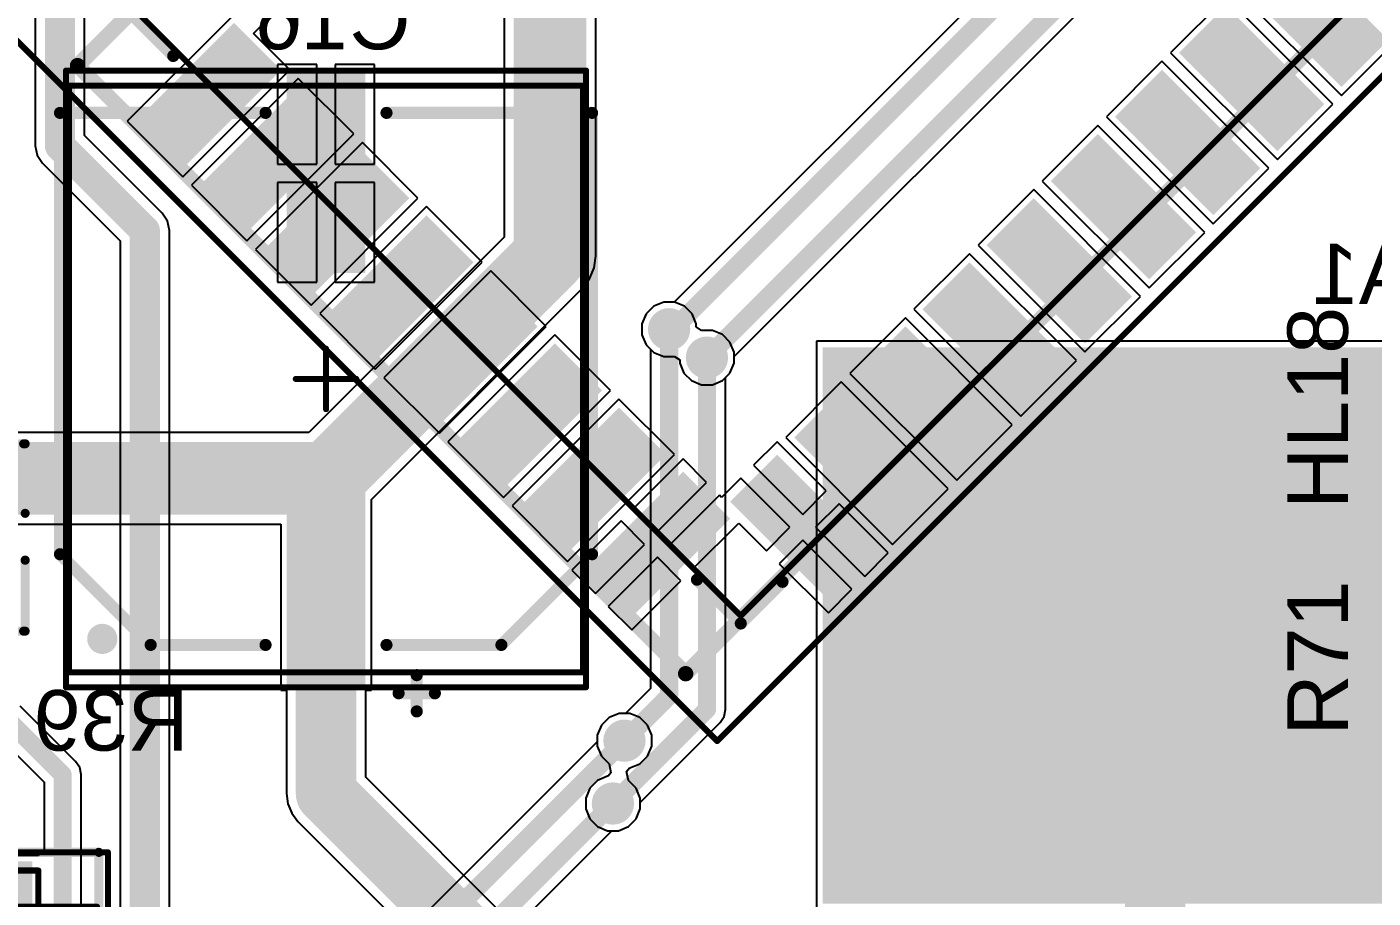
# Model space of a CAD drawing. Header units: millimetres. Extents: x 95 to 305, y 96 to 295.
# Drawn here: x 253.65 to 275.92, y 194.06 to 208.47 of the extents above; entities that cross this region are included whole.
import ezdxf

# ---------------------------------------------------------------- set-up
doc = ezdxf.new("R2010")
doc.units = ezdxf.units.MM
for name, color, linetype in [('BottomLayer', 5, 'Continuous'), ('BottomOverlay', 54, 'Continuous'), ('BottomPaste', 16, 'Continuous'), ('BottomSolder', 6, 'Continuous'), ('Mechanical1', 6, 'Continuous'), ('Mechanical11', 56, 'Continuous'), ('Mechanical15', 56, 'Continuous'), ('TopLayer', 1, 'Continuous'), ('TopOverlay', 2, 'Continuous'), ('TopPaste', 8, 'Continuous'), ('TopSolder', 216, 'Continuous'), ('ViaHoleLayer', 16, 'Continuous')]:
    doc.layers.add(name, color=color, linetype=linetype)
doc.styles.add('Arial', font='arial.ttf', dxfattribs={"height": 0.2})

# ---------------------------------------------------------------- blocks, each defined once
blk = doc.blocks.new('SOT_23_3_B_51')
at = {"layer": 'BottomLayer'}
for points in [[(-0.583, 1.307), (-0.583, 0.507), (-1.483, 0.507), (-1.483, 1.307)], [(1.367, 0.357), (1.367, -0.443), (0.567, -0.443), (0.567, 0.357)], [(-0.583, -0.593), (-0.583, -1.393), (-1.483, -1.393), (-1.483, -0.593)]]:
    blk.add_hatch(color=5, dxfattribs=at).paths.add_polyline_path(points)
at = {"layer": 'BottomPaste'}
for points in [[(-0.583, 1.307), (-0.583, 0.507), (-1.483, 0.507), (-1.483, 1.307)], [(1.367, 0.357), (1.367, -0.443), (0.567, -0.443), (0.567, 0.357)], [(-0.583, -0.593), (-0.583, -1.393), (-1.483, -1.393), (-1.483, -0.593)]]:
    blk.add_hatch(color=16, dxfattribs=at).paths.add_polyline_path(points)
at = {"layer": 'BottomSolder'}
for points in [[(-0.533, 1.357), (-0.533, 0.457), (-1.533, 0.457), (-1.533, 1.357)], [(1.417, 0.407), (1.417, -0.493), (0.517, -0.493), (0.517, 0.407)], [(-0.533, -0.543), (-0.533, -1.443), (-1.533, -1.443), (-1.533, -0.543)]]:
    blk.add_hatch(color=6, dxfattribs=at).paths.add_polyline_path(points)
at = {"layer": 'BottomOverlay', "const_width": 0.15}
for points in [[(-1.683, 1.507), (1.567, 1.507)], [(-1.683, 1.507), (-1.683, -1.593)], [(1.567, 1.507), (1.567, -1.593)], [(-1.683, -1.593), (1.567, -1.593)]]:
    blk.add_lwpolyline(points, dxfattribs=at)
at = {"layer": 'BottomOverlay'}
for points, const_width in [([(-1.72, 1.507, 1), (-1.645, 1.507, 1)], 0.075), ([(-1.72, 1.507, 1), (-1.645, 1.507, 1)], 0.075), ([(1.529, 1.507, 1), (1.605, 1.507, 1)], 0.075), ([(1.529, 1.507, 1), (1.605, 1.507, 1)], 0.075), ([(-1.72, -1.593, 1), (-1.645, -1.593, 1)], 0.075), ([(-1.72, -1.593, 1), (-1.645, -1.593, 1)], 0.075), ([(1.529, -1.593, 1), (1.605, -1.593, 1)], 0.075), ([(1.529, -1.593, 1), (1.605, -1.593, 1)], 0.075), ([(-0.933, -2.043, 1), (-1.133, -2.043, 1)], 0.2), ([(-1.183, -2.043, 1), (-1.083, -2.043, 1)], 0.1), ([(-0.983, -2.043, 1), (-0.883, -2.043, 1)], 0.1)]:
    blk.add_lwpolyline(points, format="xyb", close=True, dxfattribs=dict(at, const_width=const_width))
at = {"layer": 'Mechanical11', "const_width": 0.1}
for points in [[(-1.333, 1.477), (-1.333, 0.357)], [(-1.333, 1.477), (0.667, 1.477)], [(-0.733, 1.477), (-0.733, -1.563)], [(0.667, 1.477), (0.667, -1.563)], [(0.667, 0.507), (1.267, 0.507)], [(1.267, 0.507), (1.267, -0.593)], [(-1.333, 0.357), (-0.733, 0.357)], [(-1.333, -0.443), (-0.733, -0.443)], [(-1.333, -0.443), (-1.333, -1.563)], [(0.667, -0.593), (1.267, -0.593)], [(-1.333, -1.563), (0.667, -1.563)]]:
    blk.add_lwpolyline(points, dxfattribs=at)
at = {"layer": 'Mechanical11', "const_width": 0.05}
for points in [[(-1.358, 1.477, 1), (-1.308, 1.477, 1)], [(-1.358, 1.477, 1), (-1.308, 1.477, 1)], [(-0.758, 1.477, 1), (-0.708, 1.477, 1)], [(0.642, 1.477, 1), (0.692, 1.477, 1)], [(0.642, 1.477, 1), (0.692, 1.477, 1)], [(0.642, 0.507, 1), (0.692, 0.507, 1)], [(1.242, 0.507, 1), (1.292, 0.507, 1)], [(1.242, 0.507, 1), (1.292, 0.507, 1)], [(-1.358, 0.357, 1), (-1.308, 0.357, 1)], [(-1.358, 0.357, 1), (-1.308, 0.357, 1)], [(-0.758, 0.357, 1), (-0.708, 0.357, 1)], [(-1.358, -0.443, 1), (-1.308, -0.443, 1)], [(-1.358, -0.443, 1), (-1.308, -0.443, 1)], [(-0.758, -0.443, 1), (-0.708, -0.443, 1)], [(0.642, -0.593, 1), (0.692, -0.593, 1)], [(1.242, -0.593, 1), (1.292, -0.593, 1)], [(1.242, -0.593, 1), (1.292, -0.593, 1)], [(-1.358, -1.563, 1), (-1.308, -1.563, 1)], [(-1.358, -1.563, 1), (-1.308, -1.563, 1)], [(-0.758, -1.563, 1), (-0.708, -1.563, 1)], [(0.642, -1.563, 1), (0.692, -1.563, 1)], [(0.642, -1.563, 1), (0.692, -1.563, 1)]]:
    blk.add_lwpolyline(points, format="xyb", close=True, dxfattribs=at)
at = {"layer": 'Mechanical15', "const_width": 0.1}
for points in [[(-1.684, 1.657), (-1.684, -1.743)], [(-1.684, 1.657), (1.567, 1.657)], [(1.567, 1.657), (1.567, -1.743)], [(-0.033, 0.257), (-0.033, -0.043)], [(-0.333, -0.043), (-0.033, -0.043)], [(-0.033, -0.043), (0.267, -0.043)], [(-0.033, -0.043), (-0.033, -0.343)], [(-1.684, -1.743), (1.567, -1.743)]]:
    blk.add_lwpolyline(points, dxfattribs=at)
at = {"layer": 'Mechanical15', "const_width": 0.05}
for points in [[(-1.709, 1.657, 1), (-1.659, 1.657, 1)], [(-1.709, 1.657, 1), (-1.659, 1.657, 1)], [(1.542, 1.657, 1), (1.592, 1.657, 1)], [(1.542, 1.657, 1), (1.592, 1.657, 1)], [(-0.058, 0.257, 1), (-0.008, 0.257, 1)], [(-0.358, -0.043, 1), (-0.308, -0.043, 1)], [(-0.058, -0.043, 1), (-0.008, -0.043, 1)], [(-0.058, -0.043, 1), (-0.008, -0.043, 1)], [(-0.058, -0.043, 1), (-0.008, -0.043, 1)], [(-0.058, -0.043, 1), (-0.008, -0.043, 1)], [(0.242, -0.043, 1), (0.292, -0.043, 1)], [(-0.058, -0.343, 1), (-0.008, -0.343, 1)], [(-1.709, -1.743, 1), (-1.659, -1.743, 1)], [(-1.709, -1.743, 1), (-1.659, -1.743, 1)], [(1.542, -1.743, 1), (1.592, -1.743, 1)], [(1.542, -1.743, 1), (1.592, -1.743, 1)]]:
    blk.add_lwpolyline(points, format="xyb", close=True, dxfattribs=at)
blk = doc.blocks.new('TO263_5L_B_154')
at = {"layer": 'BottomLayer'}
for points in [[(-3.724, 7.514), (-2.674, 7.514), (-2.674, 5.014), (-3.724, 5.014)], [(-2.024, 7.514), (-0.974, 7.514), (-0.974, 5.014), (-2.024, 5.014)], [(-0.324, 7.514), (0.726, 7.514), (0.726, 5.014), (-0.324, 5.014)], [(1.376, 7.514), (2.426, 7.514), (2.426, 5.014), (1.376, 5.014)], [(3.076, 7.514), (4.126, 7.514), (4.126, 5.014), (3.076, 5.014)], [(-5.249, 0.914), (5.651, 0.914), (5.651, -8.186), (-5.249, -8.186)]]:
    blk.add_hatch(color=5, dxfattribs=at).paths.add_polyline_path(points)
at = {"layer": 'BottomPaste'}
for points in [[(-3.724, 7.514), (-2.674, 7.514), (-2.674, 5.014), (-3.724, 5.014)], [(-2.024, 7.514), (-0.974, 7.514), (-0.974, 5.014), (-2.024, 5.014)], [(-0.324, 7.514), (0.726, 7.514), (0.726, 5.014), (-0.324, 5.014)], [(1.376, 7.514), (2.426, 7.514), (2.426, 5.014), (1.376, 5.014)], [(3.076, 7.514), (4.126, 7.514), (4.126, 5.014), (3.076, 5.014)], [(-5.249, 0.914), (5.651, 0.914), (5.651, -8.186), (-5.249, -8.186)]]:
    blk.add_hatch(color=16, dxfattribs=at).paths.add_polyline_path(points)
at = {"layer": 'BottomSolder'}
for points in [[(-3.774, 7.564), (-2.624, 7.564), (-2.624, 4.964), (-3.774, 4.964)], [(-2.074, 7.564), (-0.924, 7.564), (-0.924, 4.964), (-2.074, 4.964)], [(-0.374, 7.564), (0.776, 7.564), (0.776, 4.964), (-0.374, 4.964)], [(1.326, 7.564), (2.476, 7.564), (2.476, 4.964), (1.326, 4.964)], [(3.026, 7.564), (4.176, 7.564), (4.176, 4.964), (3.026, 4.964)], [(-5.299, 0.964), (5.701, 0.964), (5.701, -8.236), (-5.299, -8.236)]]:
    blk.add_hatch(color=6, dxfattribs=at).paths.add_polyline_path(points)
blk = doc.blocks.new('CAP0805_B_159')
at = {"layer": 'BottomLayer'}
for points in [[(-1.379, 0.693), (-0.479, 0.693), (-0.479, -0.704), (-1.379, -0.704)], [(0.481, 0.693), (1.381, 0.693), (1.381, -0.704), (0.481, -0.704)]]:
    blk.add_hatch(color=5, dxfattribs=at).paths.add_polyline_path(points)
at = {"layer": 'BottomPaste'}
for points in [[(-1.379, 0.693), (-0.479, 0.693), (-0.479, -0.704), (-1.379, -0.704)], [(0.481, 0.693), (1.381, 0.693), (1.381, -0.704), (0.481, -0.704)]]:
    blk.add_hatch(color=16, dxfattribs=at).paths.add_polyline_path(points)
at = {"layer": 'BottomSolder'}
for points in [[(-1.429, 0.743), (-0.429, 0.743), (-0.429, -0.754), (-1.429, -0.754)], [(0.431, 0.743), (1.431, 0.743), (1.431, -0.754), (0.431, -0.754)]]:
    blk.add_hatch(color=6, dxfattribs=at).paths.add_polyline_path(points)
at = {"layer": 'BottomOverlay', "const_width": 0.15}
for points in [[(-1.55, 0.875), (-0.375, 0.875)], [(-1.55, 0.85), (-1.55, -0.85)], [(0.375, 0.875), (1.55, 0.875)], [(1.55, 0.85), (1.55, -0.85)], [(-1.55, -0.875), (-0.375, -0.875)], [(0.4, -0.875), (1.55, -0.875)]]:
    blk.add_lwpolyline(points, dxfattribs=at)
at = {"layer": 'BottomOverlay', "const_width": 0.075}
for points in [[(-1.587, 0.875, 1), (-1.512, 0.875, 1)], [(-1.587, 0.85, 1), (-1.512, 0.85, 1)], [(-0.413, 0.875, 1), (-0.337, 0.875, 1)], [(0.337, 0.875, 1), (0.413, 0.875, 1)], [(1.512, 0.875, 1), (1.587, 0.875, 1)], [(1.512, 0.85, 1), (1.587, 0.85, 1)], [(-1.587, -0.85, 1), (-1.512, -0.85, 1)], [(-1.587, -0.875, 1), (-1.512, -0.875, 1)], [(-0.413, -0.875, 1), (-0.337, -0.875, 1)], [(0.362, -0.875, 1), (0.437, -0.875, 1)], [(1.512, -0.85, 1), (1.587, -0.85, 1)], [(1.512, -0.875, 1), (1.587, -0.875, 1)]]:
    blk.add_lwpolyline(points, format="xyb", close=True, dxfattribs=at)
blk = doc.blocks.new('D8C3_2H12_B_183')
at = {"layer": 'BottomLayer'}
for points in [[(-1.8, 0.6), (-1.8, -0.6), (-5, -0.6), (-5, 0.6)], [(5, 0.6), (5, -0.6), (1.8, -0.6), (1.8, 0.6)]]:
    blk.add_hatch(color=5, dxfattribs=at).paths.add_polyline_path(points)
at = {"layer": 'BottomPaste'}
for points in [[(-1.8, 0.6), (-1.8, -0.6), (-5, -0.6), (-5, 0.6)], [(5, 0.6), (5, -0.6), (1.8, -0.6), (1.8, 0.6)]]:
    blk.add_hatch(color=16, dxfattribs=at).paths.add_polyline_path(points)
at = {"layer": 'BottomSolder'}
for points in [[(-1.75, 0.65), (-1.75, -0.65), (-5.05, -0.65), (-5.05, 0.65)], [(5.05, 0.65), (5.05, -0.65), (1.75, -0.65), (1.75, 0.65)]]:
    blk.add_hatch(color=6, dxfattribs=at).paths.add_polyline_path(points)
at = {"layer": 'Mechanical1'}
h = blk.add_hatch(color=6, dxfattribs=at)
edge = h.paths.add_edge_path()
edge.add_arc((-4.3, 3.7), 0.25, 0, 360)
at = {"layer": 'BottomOverlay', "const_width": 0.2}
for points in [[(-2.9, 4.4), (-4.4, 2.9)], [(-2.9, 4.4), (4.4, 4.4)], [(4.4, 4.4), (4.4, 1)], [(-4.4, 2.9), (-4.4, 1)], [(-5.2, -1.2), (-5.2, -1.8)], [(-4.4, -1), (-4.4, -2.9)], [(4.4, -1), (4.4, -4.4)], [(-5.5, -1.5), (-4.9, -1.5)], [(-4.4, -2.9), (-2.9, -4.4)], [(-2.9, -4.4), (4.4, -4.4)]]:
    blk.add_lwpolyline(points, dxfattribs=at)
at = {"layer": 'BottomOverlay', "const_width": 0.1}
for points in [[(-2.95, 4.4, 1), (-2.85, 4.4, 1)], [(-2.95, 4.4, 1), (-2.85, 4.4, 1)], [(4.35, 4.4, 1), (4.45, 4.4, 1)], [(4.35, 4.4, 1), (4.45, 4.4, 1)], [(-4.45, 2.9, 1), (-4.35, 2.9, 1)], [(-4.45, 2.9, 1), (-4.35, 2.9, 1)], [(-4.45, 1, 1), (-4.35, 1, 1)], [(4.35, 1, 1), (4.45, 1, 1)], [(-5.25, -1.2, 1), (-5.15, -1.2, 1)], [(-4.45, -1, 1), (-4.35, -1, 1)], [(4.35, -1, 1), (4.45, -1, 1)], [(-5.55, -1.5, 1), (-5.45, -1.5, 1)], [(-4.95, -1.5, 1), (-4.85, -1.5, 1)], [(-5.25, -1.8, 1), (-5.15, -1.8, 1)], [(-4.45, -2.9, 1), (-4.35, -2.9, 1)], [(-4.45, -2.9, 1), (-4.35, -2.9, 1)], [(-2.95, -4.4, 1), (-2.85, -4.4, 1)], [(-2.95, -4.4, 1), (-2.85, -4.4, 1)], [(4.35, -4.4, 1), (4.45, -4.4, 1)], [(4.35, -4.4, 1), (4.45, -4.4, 1)]]:
    blk.add_lwpolyline(points, format="xyb", close=True, dxfattribs=at)
at = {"layer": 'Mechanical1', "const_width": 0.1}
for points in [[(-4.852, 4.25), (-4.852, -4.25)], [(-4.852, 4.25), (4.848, 4.25)], [(4.848, 4.25), (4.848, -4.25)], [(-4.852, -4.25), (4.848, -4.25)]]:
    blk.add_lwpolyline(points, dxfattribs=at)
at = {"layer": 'Mechanical1', "const_width": 0.05}
for points in [[(-4.877, 4.25, 1), (-4.827, 4.25, 1)], [(-4.877, 4.25, 1), (-4.827, 4.25, 1)], [(4.823, 4.25, 1), (4.873, 4.25, 1)], [(4.823, 4.25, 1), (4.873, 4.25, 1)], [(-4.877, -4.25, 1), (-4.827, -4.25, 1)], [(-4.877, -4.25, 1), (-4.827, -4.25, 1)], [(4.823, -4.25, 1), (4.873, -4.25, 1)], [(4.823, -4.25, 1), (4.873, -4.25, 1)]]:
    blk.add_lwpolyline(points, format="xyb", close=True, dxfattribs=at)
at = {"layer": 'Mechanical15', "const_width": 0.1}
for points in [[(-5.1, 4.3), (5.1, 4.3)], [(-5.1, 4.3), (-5.1, -4.3)], [(5.1, 4.3), (5.1, -4.3)], [(0, 0.5), (0, -0.5)], [(-0.5, 0), (0.5, 0)], [(-5.1, -4.3), (5.1, -4.3)]]:
    blk.add_lwpolyline(points, dxfattribs=at)
at = {"layer": 'Mechanical15', "const_width": 0.05}
for points in [[(-5.125, 4.3, 1), (-5.075, 4.3, 1)], [(-5.125, 4.3, 1), (-5.075, 4.3, 1)], [(5.075, 4.3, 1), (5.125, 4.3, 1)], [(5.075, 4.3, 1), (5.125, 4.3, 1)], [(-0.025, 0.5, 1), (0.025, 0.5, 1)], [(-0.525, 0, 1), (-0.475, 0, 1)], [(0.475, 0, 1), (0.525, 0, 1)], [(-0.025, -0.5, 1), (0.025, -0.5, 1)], [(-5.125, -4.3, 1), (-5.075, -4.3, 1)], [(-5.125, -4.3, 1), (-5.075, -4.3, 1)], [(5.075, -4.3, 1), (5.125, -4.3, 1)], [(5.075, -4.3, 1), (5.125, -4.3, 1)]]:
    blk.add_lwpolyline(points, format="xyb", close=True, dxfattribs=at)
blk = doc.blocks.new('HC_05_197')
at = {"layer": 'TopLayer'}
for points in [[(7.714, 1.287), (7.714, 0.287), (5.514, 0.287), (5.514, 1.287)], [(7.714, -0.213), (7.714, -1.213), (5.514, -1.213), (5.514, -0.213)], [(7.714, -1.713), (7.714, -2.713), (5.514, -2.713), (5.514, -1.713)], [(7.714, -3.213), (7.714, -4.213), (5.514, -4.213), (5.514, -3.213)], [(7.714, -4.713), (7.714, -5.713), (5.514, -5.713), (5.514, -4.713)], [(7.714, -6.213), (7.714, -7.213), (5.514, -7.213), (5.514, -6.213)], [(7.714, -7.713), (7.714, -8.713), (5.514, -8.713), (5.514, -7.713)], [(7.714, -9.213), (7.714, -10.213), (5.514, -10.213), (5.514, -9.213)], [(7.714, -10.713), (7.714, -11.713), (5.514, -11.713), (5.514, -10.713)], [(-4.886, -14.213), (-5.886, -14.213), (-5.886, -12.013), (-4.886, -12.013)], [(-3.386, -14.213), (-4.386, -14.213), (-4.386, -12.013), (-3.386, -12.013)], [(-1.886, -14.213), (-2.886, -14.213), (-2.886, -12.013), (-1.886, -12.013)], [(-0.386, -14.213), (-1.386, -14.213), (-1.386, -12.013), (-0.386, -12.013)], [(1.114, -14.213), (0.114, -14.213), (0.114, -12.013), (1.114, -12.013)], [(2.614, -14.213), (1.614, -14.213), (1.614, -12.013), (2.614, -12.013)], [(4.114, -14.213), (3.114, -14.213), (3.114, -12.013), (4.114, -12.013)], [(5.614, -14.213), (4.614, -14.213), (4.614, -12.013), (5.614, -12.013)]]:
    blk.add_hatch(color=1, dxfattribs=at).paths.add_polyline_path(points)
at = {"layer": 'TopPaste'}
for points in [[(7.714, 1.287), (7.714, 0.287), (5.514, 0.287), (5.514, 1.287)], [(7.714, -0.213), (7.714, -1.213), (5.514, -1.213), (5.514, -0.213)], [(7.714, -1.713), (7.714, -2.713), (5.514, -2.713), (5.514, -1.713)], [(7.714, -3.213), (7.714, -4.213), (5.514, -4.213), (5.514, -3.213)], [(7.714, -4.713), (7.714, -5.713), (5.514, -5.713), (5.514, -4.713)], [(7.714, -6.213), (7.714, -7.213), (5.514, -7.213), (5.514, -6.213)], [(7.714, -7.713), (7.714, -8.713), (5.514, -8.713), (5.514, -7.713)], [(7.714, -9.213), (7.714, -10.213), (5.514, -10.213), (5.514, -9.213)], [(7.714, -10.713), (7.714, -11.713), (5.514, -11.713), (5.514, -10.713)], [(-4.886, -14.213), (-5.886, -14.213), (-5.886, -12.013), (-4.886, -12.013)], [(-3.386, -14.213), (-4.386, -14.213), (-4.386, -12.013), (-3.386, -12.013)], [(-1.886, -14.213), (-2.886, -14.213), (-2.886, -12.013), (-1.886, -12.013)], [(-0.386, -14.213), (-1.386, -14.213), (-1.386, -12.013), (-0.386, -12.013)], [(1.114, -14.213), (0.114, -14.213), (0.114, -12.013), (1.114, -12.013)], [(2.614, -14.213), (1.614, -14.213), (1.614, -12.013), (2.614, -12.013)], [(4.114, -14.213), (3.114, -14.213), (3.114, -12.013), (4.114, -12.013)], [(5.614, -14.213), (4.614, -14.213), (4.614, -12.013), (5.614, -12.013)]]:
    blk.add_hatch(color=8, dxfattribs=at).paths.add_polyline_path(points)
at = {"layer": 'TopSolder'}
for points in [[(7.764, 1.337), (7.764, 0.237), (5.464, 0.237), (5.464, 1.337)], [(7.764, -0.163), (7.764, -1.263), (5.464, -1.263), (5.464, -0.163)], [(7.764, -1.663), (7.764, -2.763), (5.464, -2.763), (5.464, -1.663)], [(7.764, -3.163), (7.764, -4.263), (5.464, -4.263), (5.464, -3.163)], [(7.764, -4.663), (7.764, -5.763), (5.464, -5.763), (5.464, -4.663)], [(7.764, -6.163), (7.764, -7.263), (5.464, -7.263), (5.464, -6.163)], [(7.764, -7.663), (7.764, -8.763), (5.464, -8.763), (5.464, -7.663)], [(7.764, -9.163), (7.764, -10.263), (5.464, -10.263), (5.464, -9.163)], [(7.764, -10.663), (7.764, -11.763), (5.464, -11.763), (5.464, -10.663)], [(-4.836, -14.263), (-5.936, -14.263), (-5.936, -11.963), (-4.836, -11.963)], [(-3.336, -14.263), (-4.436, -14.263), (-4.436, -11.963), (-3.336, -11.963)], [(-1.836, -14.263), (-2.936, -14.263), (-2.936, -11.963), (-1.836, -11.963)], [(-0.336, -14.263), (-1.436, -14.263), (-1.436, -11.963), (-0.336, -11.963)], [(1.164, -14.263), (0.064, -14.263), (0.064, -11.963), (1.164, -11.963)], [(2.664, -14.263), (1.564, -14.263), (1.564, -11.963), (2.664, -11.963)], [(4.164, -14.263), (3.064, -14.263), (3.064, -11.963), (4.164, -11.963)], [(5.664, -14.263), (4.564, -14.263), (4.564, -11.963), (5.664, -11.963)]]:
    blk.add_hatch(color=216, dxfattribs=at).paths.add_polyline_path(points)
at = {"layer": 'Mechanical1', "const_width": 0.1}
for points in [[(6.924, -12.973), (6.924, 15.037)], [(-7.096, -12.973), (6.924, -12.973)]]:
    blk.add_lwpolyline(points, dxfattribs=at)
at = {"layer": 'Mechanical1', "const_width": 0.05}
blk.add_lwpolyline([(6.899, -12.973, 1), (6.949, -12.973, 1)], format="xyb", close=True, dxfattribs=at)
blk.add_lwpolyline([(6.899, -12.973, 1), (6.949, -12.973, 1)], format="xyb", close=True, dxfattribs=at)
at = {"layer": 'Mechanical11', "const_width": 0.254}
for points in [[(-7.267, -14.295), (-7.267, 15.042)], [(6.957, -14.295), (6.957, 15.042)], [(-7.267, -14.295), (6.957, -14.295)]]:
    blk.add_lwpolyline(points, dxfattribs=at)
at = {"layer": 'Mechanical11', "const_width": 0.127}
for points in [[(-7.331, -14.295, 1), (-7.204, -14.295, 1)], [(-7.331, -14.295, 1), (-7.204, -14.295, 1)], [(6.893, -14.295, 1), (7.02, -14.295, 1)], [(6.893, -14.295, 1), (7.02, -14.295, 1)]]:
    blk.add_lwpolyline(points, format="xyb", close=True, dxfattribs=at)
at = {"layer": 'Mechanical15', "const_width": 0.1}
for points in [[(8.114, -14.713), (8.114, 15.287)], [(-8.386, -14.713), (8.114, -14.713)]]:
    blk.add_lwpolyline(points, dxfattribs=at)
at = {"layer": 'Mechanical15', "const_width": 0.05}
blk.add_lwpolyline([(8.089, -14.713, 1), (8.139, -14.713, 1)], format="xyb", close=True, dxfattribs=at)
blk.add_lwpolyline([(8.089, -14.713, 1), (8.139, -14.713, 1)], format="xyb", close=True, dxfattribs=at)
at = {"layer": 'TopOverlay', "const_width": 0.2}
for points in [[(7.014, -13.063), (7.014, -12.088)], [(-7.186, -13.063), (-6.261, -13.063)], [(5.989, -13.063), (7.014, -13.063)]]:
    blk.add_lwpolyline(points, dxfattribs=at)
at = {"layer": 'TopOverlay', "const_width": 0.1}
for points in [[(6.964, -12.088, 1), (7.064, -12.088, 1)], [(-6.311, -13.063, 1), (-6.211, -13.063, 1)], [(5.939, -13.063, 1), (6.039, -13.063, 1)], [(6.964, -13.063, 1), (7.064, -13.063, 1)], [(6.964, -13.063, 1), (7.064, -13.063, 1)]]:
    blk.add_lwpolyline(points, format="xyb", close=True, dxfattribs=at)

msp = doc.modelspace()

# ---------------------------------------------------------------- hatches: boundary and pattern name
at = {"layer": 'BottomLayer'}
h = msp.add_hatch(color=5, dxfattribs=at)
edge = h.paths.add_edge_path()
edge.add_arc((264.274, 203.469), 0.3, 0, 360)
h = msp.add_hatch(color=5, dxfattribs=at)
edge = h.paths.add_edge_path()
edge.add_arc((264.9, 203), 0.3, 0, 360)
h = msp.add_hatch(color=5, dxfattribs=at)
edge = h.paths.add_edge_path()
edge.add_arc((263.536, 196.664), 0.3, 0, 360)
h = msp.add_hatch(color=5, dxfattribs=at)
edge = h.paths.add_edge_path()
edge.add_arc((263.345, 195.625), 0.3, 0, 360)
at = {"layer": 'BottomSolder'}
h = msp.add_hatch(color=6, dxfattribs=at)
edge = h.paths.add_edge_path()
edge.add_arc((264.274, 203.469), 0.35, 0, 360)
h = msp.add_hatch(color=6, dxfattribs=at)
edge = h.paths.add_edge_path()
edge.add_arc((264.9, 203), 0.35, 0, 360)
h = msp.add_hatch(color=6, dxfattribs=at)
edge = h.paths.add_edge_path()
edge.add_arc((263.536, 196.664), 0.35, 0, 360)
h = msp.add_hatch(color=6, dxfattribs=at)
edge = h.paths.add_edge_path()
edge.add_arc((263.345, 195.625), 0.35, 0, 360)
at = {"layer": 'TopLayer'}
h = msp.add_hatch(color=1, dxfattribs=at)
edge = h.paths.add_edge_path()
edge.add_arc((264.274, 203.469), 0.3, 0, 360)
h = msp.add_hatch(color=1, dxfattribs=at)
edge = h.paths.add_edge_path()
edge.add_arc((264.9, 203), 0.3, 0, 360)
h = msp.add_hatch(color=1, dxfattribs=at)
edge = h.paths.add_edge_path()
edge.add_arc((263.536, 196.664), 0.3, 0, 360)
h = msp.add_hatch(color=1, dxfattribs=at)
edge = h.paths.add_edge_path()
edge.add_arc((263.345, 195.625), 0.3, 0, 360)
at = {"layer": 'TopSolder'}
h = msp.add_hatch(color=216, dxfattribs=at)
edge = h.paths.add_edge_path()
edge.add_arc((264.274, 203.469), 0.35, 0, 360)
h = msp.add_hatch(color=216, dxfattribs=at)
edge = h.paths.add_edge_path()
edge.add_arc((264.9, 203), 0.35, 0, 360)
h = msp.add_hatch(color=216, dxfattribs=at)
edge = h.paths.add_edge_path()
edge.add_arc((263.536, 196.664), 0.35, 0, 360)
h = msp.add_hatch(color=216, dxfattribs=at)
edge = h.paths.add_edge_path()
edge.add_arc((263.345, 195.625), 0.35, 0, 360)
at = {"layer": 'ViaHoleLayer'}
h = msp.add_hatch(color=16, dxfattribs=at)
edge = h.paths.add_edge_path()
edge.add_arc((264.274, 203.469), 0.15, 0, 360)
h = msp.add_hatch(color=16, dxfattribs=at)
edge = h.paths.add_edge_path()
edge.add_arc((264.9, 203), 0.15, 0, 360)
h = msp.add_hatch(color=16, dxfattribs=at)
edge = h.paths.add_edge_path()
edge.add_arc((263.536, 196.664), 0.15, 0, 360)
h = msp.add_hatch(color=16, dxfattribs=at)
edge = h.paths.add_edge_path()
edge.add_arc((263.345, 195.625), 0.15, 0, 360)

# ---------------------------------------------------------------- linework, layer by layer
at = {"layer": 'BottomLayer'}
for p, q in [((261.549, 209.073), (261.549, 204.994)), ((263.062, 204.681), (263.062, 208.76)), ((258.45, 207.848), (257.8, 207.848)), ((257.8, 207.848), (257.8, 206.198)), ((258.45, 206.198), (258.45, 207.848)), ((259.4, 207.848), (258.75, 207.848)), ((258.75, 207.848), (258.75, 206.198)), ((259.4, 206.198), (259.4, 207.848)), ((257.8, 206.198), (258.45, 206.198)), ((258.75, 206.198), (259.4, 206.198)), ((258.45, 205.898), (257.8, 205.898)), ((257.8, 205.898), (257.8, 204.248)), ((258.45, 204.248), (258.45, 205.898)), ((259.4, 205.898), (258.75, 205.898)), ((258.75, 205.898), (258.75, 204.248)), ((259.4, 204.248), (259.4, 205.898)), ((261.549, 204.994), (258.316, 201.761)), ((263.036, 204.485), (263.062, 204.681)), ((263.062, 204.681), (263.062, 204.681)), ((262.96, 204.302), (263.036, 204.485)), ((257.8, 204.248), (258.45, 204.248)), ((258.75, 204.248), (259.4, 204.248)), ((262.84, 204.146), (262.96, 204.302)), ((259.35, 200.656), (262.84, 204.146)), ((262.84, 204.146), (262.84, 204.146)), ((263.893, 203.724), (263.824, 203.558)), ((264.019, 203.85), (263.893, 203.724)), ((264.185, 203.919), (264.019, 203.85)), ((264.364, 203.919), (264.185, 203.919)), ((264.529, 203.85), (264.364, 203.919)), ((264.656, 203.724), (264.529, 203.85)), ((264.724, 203.558), (264.656, 203.724)), ((263.824, 203.558), (263.824, 203.379)), ((264.724, 203.508), (264.724, 203.558)), ((264.81, 203.45), (264.724, 203.508)), ((263.824, 203.379), (263.893, 203.214)), ((264.99, 203.45), (264.81, 203.45)), ((265.155, 203.381), (264.99, 203.45)), ((265.281, 203.255), (265.155, 203.381)), ((277.914, 203.272), (266.714, 203.272)), ((266.714, 203.272), (266.714, 193.872)), ((263.893, 203.214), (263.969, 203.138)), ((263.969, 203.138), (263.969, 197.529)), ((265.35, 203.09), (265.281, 203.255)), ((265.35, 202.91), (265.35, 203.09)), ((265.281, 202.745), (265.35, 202.91)), ((265.206, 202.669), (265.281, 202.745)), ((265.206, 197.18), (265.206, 202.669)), ((258.316, 201.761), (252.853, 201.761)), ((259.35, 197.498), (259.35, 200.656)), ((252.853, 200.248), (257.85, 200.248)), ((257.85, 200.248), (257.85, 197.498)), ((257.85, 197.498), (257.944, 197.498)), ((257.944, 197.498), (257.944, 195.792)), ((259.256, 196.063), (259.256, 197.498)), ((259.256, 197.498), (259.35, 197.498)), ((263.969, 197.529), (263.553, 197.114)), ((254.459, 196.32), (253.543, 197.236)), ((263.281, 197.046), (263.154, 196.919)), ((263.446, 197.114), (263.281, 197.046)), ((263.553, 197.114), (263.446, 197.114)), ((265.116, 196.963), (265.183, 197.063)), ((265.183, 197.063), (265.206, 197.18)), ((263.154, 196.919), (263.086, 196.754)), ((263.795, 195.642), (265.116, 196.963)), ((265.116, 196.963), (265.116, 196.963)), ((253.247, 196.667), (253.937, 195.977)), ((263.086, 196.754), (263.086, 196.575)), ((263.086, 196.575), (263.154, 196.409)), ((263.154, 196.409), (263.281, 196.283)), ((254.526, 196.221), (254.459, 196.32)), ((254.549, 196.104), (254.526, 196.221)), ((263.281, 196.283), (263.313, 196.133)), ((253.937, 195.977), (253.937, 194.846)), ((254.549, 192.817), (254.549, 196.104)), ((254.549, 196.104), (254.549, 196.104)), ((263.616, 191.702), (259.256, 196.063)), ((263.09, 196.006), (262.964, 195.88)), ((263.256, 196.075), (263.09, 196.006)), ((263.264, 196.075), (263.256, 196.075)), ((263.313, 196.133), (263.264, 196.075)), ((257.944, 195.792), (257.967, 195.622)), ((262.964, 195.88), (262.895, 195.715)), ((262.895, 195.715), (262.895, 195.535)), ((257.967, 195.622), (258.032, 195.464)), ((262.895, 195.535), (262.964, 195.37)), ((263.727, 195.37), (263.795, 195.535)), ((263.795, 195.535), (263.795, 195.642)), ((258.032, 195.464), (258.136, 195.328)), ((258.136, 195.328), (262.476, 190.988)), ((262.964, 195.37), (263.09, 195.244)), ((263.6, 195.244), (263.727, 195.37)), ((263.09, 195.244), (263.256, 195.175)), ((263.256, 195.175), (263.435, 195.175)), ((263.435, 195.175), (263.6, 195.244)), ((253.937, 194.846), (253.843, 194.767)), ((253.81, 194.767), (252.743, 194.767)), ((253.843, 194.767), (253.81, 194.767))]:
    msp.add_line(p, q, dxfattribs=at)
for points, const_width in [([(262.305, 204.681), (262.305, 209.073)], 1.2), ([(258.629, 201.004), (262.305, 204.681)], 1.2), ([(264.274, 197.403), (264.274, 203.469)], 0.3), ([(264.9, 197.18), (264.9, 203)], 0.3), ([(252.853, 201.004), (258.629, 201.004)], 1.2), ([(258.6, 200.975), (258.629, 201.004)], 1), ([(258.6, 199.248), (258.6, 200.975)], 1), ([(258.6, 195.792), (258.6, 199.248)], 1), ([(272.314, 188.672), (272.314, 198.572)], 1), ([(263.536, 196.664), (264.274, 197.403)], 0.3), ([(263.345, 195.625), (264.9, 197.18)], 0.3), ([(253.327, 197.02), (254.243, 196.104)], 0.3), ([(254.243, 192.217), (254.243, 196.104)], 0.3), ([(258.6, 195.792), (263.153, 191.239)], 1)]:
    msp.add_lwpolyline(points, dxfattribs=dict(at, const_width=const_width))
for points, const_width in [([(262.005, 204.681, 1), (262.605, 204.681, 1)], 0.6), ([(262.005, 204.681, 1), (262.605, 204.681, 1)], 0.6), ([(264.199, 203.469, 1), (264.349, 203.469, 1)], 0.15), ([(264.825, 203, 1), (264.975, 203, 1)], 0.15), ([(258.329, 201.004, 1), (258.929, 201.004, 1)], 0.6), ([(258.329, 201.004, 1), (258.929, 201.004, 1)], 0.6), ([(258.379, 201.004, 1), (258.879, 201.004, 1)], 0.5), ([(258.35, 200.975, 1), (258.85, 200.975, 1)], 0.5), ([(258.35, 200.975, 1), (258.85, 200.975, 1)], 0.5), ([(258.35, 199.248, 1), (258.85, 199.248, 1)], 0.5), ([(258.35, 199.248, 1), (258.85, 199.248, 1)], 0.5), ([(272.064, 198.572, 1), (272.564, 198.572, 1)], 0.5), ([(264.199, 197.403, 1), (264.349, 197.403, 1)], 0.15), ([(264.199, 197.403, 1), (264.349, 197.403, 1)], 0.15), ([(264.825, 197.18, 1), (264.975, 197.18, 1)], 0.15), ([(264.825, 197.18, 1), (264.975, 197.18, 1)], 0.15), ([(263.461, 196.664, 1), (263.611, 196.664, 1)], 0.15), ([(254.168, 196.104, 1), (254.318, 196.104, 1)], 0.15), ([(254.168, 196.104, 1), (254.318, 196.104, 1)], 0.15), ([(258.35, 195.792, 1), (258.85, 195.792, 1)], 0.5), ([(258.35, 195.792, 1), (258.85, 195.792, 1)], 0.5), ([(263.27, 195.625, 1), (263.42, 195.625, 1)], 0.15)]:
    msp.add_lwpolyline(points, format="xyb", close=True, dxfattribs=dict(at, const_width=const_width))
at = {"layer": 'TopLayer'}
for p, q in [((272.232, 211.795), (264.356, 203.919)), ((265.35, 203.017), (273.61, 211.277)), ((253.792, 210.27), (253.792, 206.504)), ((254.608, 206.673), (254.608, 210.101)), ((273.627, 209.103), (275.395, 207.335)), ((273.486, 208.962), (272.566, 208.042)), ((275.253, 207.194), (273.486, 208.962)), ((257.045, 208.643), (255.313, 206.911)), ((257.399, 208.36), (257.753, 208.714)), ((258, 207.759), (257.399, 208.36)), ((275.395, 207.335), (276.314, 208.254)), ((272.566, 208.042), (274.334, 206.275)), ((256.232, 205.992), (258, 207.759)), ((272.425, 207.901), (271.506, 206.982)), ((274.193, 206.133), (272.425, 207.901)), ((258.141, 207.618), (256.374, 205.85)), ((259.061, 206.699), (258.141, 207.618)), ((274.334, 206.275), (275.253, 207.194)), ((255.313, 206.911), (256.232, 205.992)), ((271.364, 206.84), (270.445, 205.921)), ((273.132, 205.072), (271.364, 206.84)), ((271.506, 206.982), (273.274, 205.214)), ((255.891, 205.389), (254.608, 206.673)), ((257.293, 204.931), (259.061, 206.699)), ((253.792, 206.504), (253.792, 206.504)), ((253.792, 206.504), (253.823, 206.348)), ((259.202, 206.557), (257.434, 204.79)), ((260.121, 205.638), (259.202, 206.557)), ((253.823, 206.348), (253.912, 206.215)), ((253.912, 206.215), (255.195, 204.932)), ((273.274, 205.214), (274.193, 206.133)), ((256.374, 205.85), (257.293, 204.931)), ((270.304, 205.78), (269.384, 204.86)), ((272.071, 204.012), (270.304, 205.78)), ((270.445, 205.921), (272.213, 204.153)), ((258.354, 203.87), (260.121, 205.638)), ((260.263, 205.497), (258.495, 203.729)), ((261.182, 204.577), (260.263, 205.497)), ((255.98, 205.257), (255.891, 205.389)), ((255.891, 205.389), (255.891, 205.389)), ((256.011, 205.101), (255.98, 205.257)), ((256.011, 190.988), (256.011, 205.101)), ((272.213, 204.153), (273.132, 205.072)), ((255.195, 204.932), (255.195, 190.988)), ((269.384, 204.86), (271.152, 203.093)), ((257.434, 204.79), (258.354, 203.87)), ((269.243, 204.719), (268.324, 203.8)), ((271.011, 202.951), (269.243, 204.719)), ((259.414, 202.81), (261.182, 204.577)), ((261.323, 204.436), (259.556, 202.668)), ((262.243, 203.517), (261.323, 204.436)), ((271.152, 203.093), (272.071, 204.012)), ((258.495, 203.729), (259.414, 202.81)), ((263.893, 203.724), (263.824, 203.558)), ((264.019, 203.85), (263.893, 203.724)), ((264.185, 203.919), (264.019, 203.85)), ((264.356, 203.919), (264.185, 203.919)), ((268.324, 203.8), (270.092, 202.032)), ((260.475, 201.749), (262.243, 203.517)), ((263.824, 203.558), (263.824, 203.379)), ((268.182, 203.658), (267.263, 202.739)), ((269.95, 201.89), (268.182, 203.658)), ((262.384, 203.375), (260.616, 201.608)), ((263.303, 202.456), (262.384, 203.375)), ((263.824, 203.379), (263.893, 203.214)), ((263.893, 203.214), (264.019, 203.087)), ((264.019, 203.087), (264.185, 203.019)), ((264.185, 203.019), (264.364, 203.019)), ((264.364, 203.019), (264.45, 202.961)), ((264.45, 202.961), (264.45, 202.91)), ((264.45, 202.91), (264.519, 202.745)), ((265.281, 202.745), (265.35, 202.91)), ((265.35, 202.91), (265.35, 203.017)), ((270.092, 202.032), (271.011, 202.951)), ((259.556, 202.668), (260.475, 201.749)), ((264.519, 202.745), (264.645, 202.619)), ((264.645, 202.619), (264.81, 202.55)), ((264.99, 202.55), (265.155, 202.619)), ((265.155, 202.619), (265.281, 202.745)), ((267.263, 202.739), (269.031, 200.971)), ((261.536, 200.688), (263.303, 202.456)), ((264.81, 202.55), (264.99, 202.55)), ((267.122, 202.598), (266.202, 201.678)), ((268.889, 200.83), (267.122, 202.598)), ((263.445, 202.315), (261.677, 200.547)), ((264.364, 201.395), (263.445, 202.315)), ((269.031, 200.971), (269.95, 201.89)), ((260.616, 201.608), (261.536, 200.688)), ((266.061, 201.608), (265.672, 201.219)), ((266.874, 200.794), (266.061, 201.608)), ((266.202, 201.678), (267.97, 199.911)), ((262.596, 199.628), (264.364, 201.395)), ((264.505, 201.325), (263.692, 200.512)), ((264.894, 200.936), (264.505, 201.325)), ((265.672, 201.219), (266.485, 200.406)), ((264.081, 200.123), (264.894, 200.936)), ((265.46, 201.007), (265.142, 200.688)), ((266.273, 200.193), (265.46, 201.007)), ((267.97, 199.911), (268.889, 200.83)), ((265.106, 200.724), (264.293, 199.911)), ((265.142, 200.688), (265.106, 200.724)), ((266.485, 200.406), (266.874, 200.794)), ((261.677, 200.547), (262.596, 199.628)), ((263.692, 200.512), (264.081, 200.123)), ((267.086, 200.582), (266.697, 200.193)), ((267.899, 199.769), (267.086, 200.582)), ((263.48, 200.299), (262.667, 199.486)), ((263.869, 199.911), (263.48, 200.299)), ((264.682, 199.522), (265.425, 200.264)), ((265.425, 200.264), (265.884, 199.805)), ((265.884, 199.805), (266.273, 200.193)), ((266.697, 200.193), (267.511, 199.38)), ((266.485, 199.981), (266.096, 199.592)), ((267.298, 199.168), (266.485, 199.981)), ((263.056, 199.097), (263.869, 199.911)), ((264.293, 199.911), (264.682, 199.522)), ((267.511, 199.38), (267.899, 199.769)), ((262.667, 199.486), (263.056, 199.097)), ((264.081, 199.698), (263.268, 198.885)), ((264.47, 199.31), (264.081, 199.698)), ((266.096, 199.592), (266.91, 198.779)), ((263.657, 198.496), (264.47, 199.31)), ((266.91, 198.779), (267.298, 199.168)), ((263.268, 198.885), (263.657, 198.496)), ((263.281, 197.046), (263.154, 196.919)), ((263.446, 197.114), (263.281, 197.046)), ((263.625, 197.114), (263.446, 197.114)), ((263.791, 197.046), (263.625, 197.114)), ((263.917, 196.919), (263.791, 197.046)), ((263.154, 196.919), (263.086, 196.754)), ((263.986, 196.754), (263.917, 196.919)), ((263.086, 196.647), (253.284, 186.845)), ((263.086, 196.754), (263.086, 196.647)), ((263.986, 196.575), (263.986, 196.754)), ((263.791, 196.283), (263.917, 196.409)), ((263.917, 196.409), (263.986, 196.575)), ((263.568, 196.156), (263.617, 196.214)), ((263.6, 196.006), (263.568, 196.156)), ((263.617, 196.214), (263.625, 196.214)), ((263.625, 196.214), (263.791, 196.283)), ((263.727, 195.88), (263.6, 196.006)), ((263.795, 195.715), (263.727, 195.88)), ((263.795, 195.535), (263.795, 195.715)), ((263.727, 195.37), (263.795, 195.535)), ((263.6, 195.244), (263.727, 195.37)), ((254.406, 186.253), (263.328, 195.175)), ((263.328, 195.175), (263.435, 195.175)), ((263.435, 195.175), (263.6, 195.244))]:
    msp.add_line(p, q, dxfattribs=at)
for points, const_width in [([(264.338, 203.469), (272.537, 211.668)], 0.3), ([(264.9, 203), (273.393, 211.493)], 0.3), ([(254.2, 206.504), (254.2, 210.27)], 0.5), ([(254.2, 206.504), (255.603, 205.101)], 0.5), ([(255.603, 190.797), (255.603, 205.101)], 0.5), ([(264.274, 203.469), (264.338, 203.469)], 0.3), ([(253.5, 186.628), (263.536, 196.664)], 0.3), ([(254.1, 186.38), (263.345, 195.625)], 0.3)]:
    msp.add_lwpolyline(points, dxfattribs=dict(at, const_width=const_width))
for points, const_width in [([(254.075, 206.504, 1), (254.325, 206.504, 1)], 0.25), ([(254.075, 206.504, 1), (254.325, 206.504, 1)], 0.25), ([(255.478, 205.101, 1), (255.728, 205.101, 1)], 0.25), ([(255.478, 205.101, 1), (255.728, 205.101, 1)], 0.25), ([(264.199, 203.469, 1), (264.349, 203.469, 1)], 0.15), ([(264.263, 203.469, 1), (264.413, 203.469, 1)], 0.15), ([(264.263, 203.469, 1), (264.413, 203.469, 1)], 0.15), ([(264.825, 203, 1), (264.975, 203, 1)], 0.15), ([(263.461, 196.664, 1), (263.611, 196.664, 1)], 0.15), ([(263.27, 195.625, 1), (263.42, 195.625, 1)], 0.15)]:
    msp.add_lwpolyline(points, format="xyb", close=True, dxfattribs=dict(at, const_width=const_width))

# ---------------------------------------------------------------- block references
for name, p, rotation in [('HC_05_197', (269.737, 212.799), 315), ('D8C3_2H12_B_183', (258.6, 202.648), 90), ('TO263_5L_B_154', (272.515, 194.935), 180), ('CAP0805_B_159', (252.749, 200.025), 90), ('SOT_23_3_B_51', (253.25, 193.25), 90)]:
    msp.add_blockref(name, p, dxfattribs=dict(rotation=rotation))

# ---------------------------------------------------------------- texts
at = {"layer": 'BottomOverlay', "style": 'Arial', "text_generation_flag": 2}
for s, p in [('C16', (260, 208.1)), ('DA1', (277.622, 203.886)), ('R39', (256.328, 196.5))]:
    msp.add_text(s, height=1, dxfattribs=at).set_placement(p)
at = {"layer": 'TopOverlay', "style": 'Arial'}
for s, p in [('HL18', (275.5, 200.5)), ('R71', (275.5, 196.75))]:
    msp.add_text(s, height=1, rotation=90, dxfattribs=at).set_placement(p)

doc.saveas('drawing.dxf')
